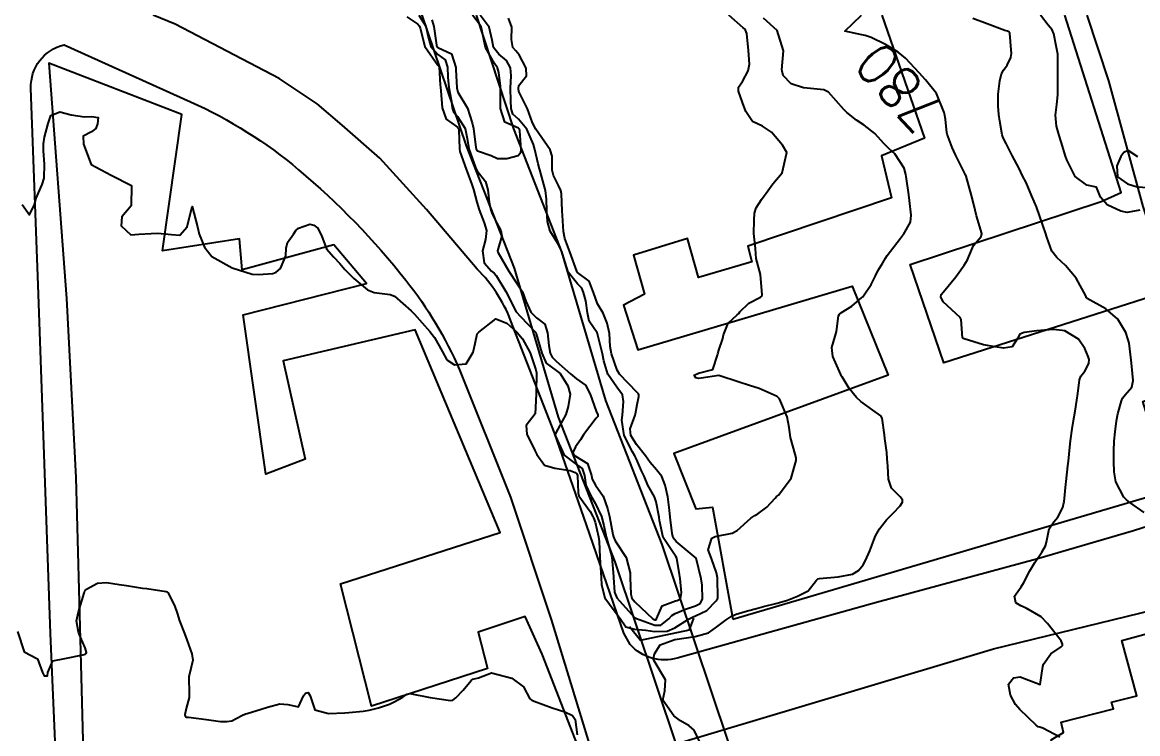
# Model space of a CAD drawing. Header units: metres. Extents: x 307586 to 320046, y 7427249 to 7434250.
# Drawn here: x 319036.6 to 319146.4, y 7428679.3 to 7428749.2 of the extents above; entities that cross this region are included whole.
import ezdxf
from ezdxf.enums import TextEntityAlignment as Align

# ---------------------------------------------------------------- set-up
doc = ezdxf.new("R2010")
doc.units = ezdxf.units.M
doc.header["$MEASUREMENT"] = 0
for name, color, linetype in [('Cotas', 45, 'Continuous'), ('Curvas de Nivel 1m', 11, 'Continuous'), ('Curvas de Nivel 5m', 15, 'Continuous'), ('Edificações', 30, 'Continuous'), ('Hidrografia', 140, 'Continuous'), ('Pontes_Viadutos_Tubos', 190, 'Continuous'), ('Vias Primárias', 230, 'Continuous')]:
    doc.layers.add(name, color=color, linetype=linetype)
doc.styles.add('Style-STANDARD', font='STANDARD.shx')

msp = doc.modelspace()

# ---------------------------------------------------------------- linework, layer by layer
at = {"layer": 'Curvas de Nivel 1m', "flags": 128}
for points, elevation in [([(319036.62, 7428731.33), (319037.33, 7428730.32), (319037.82, 7428731.31), (319037.99, 7428731.95), (319038.59, 7428733.3), (319038.77, 7428733.9), (319038.8, 7428735.3), (319038.7, 7428736.59), (319038.7, 7428737.3), (319038.8, 7428737.93), (319039.16, 7428739.29), (319039.45, 7428740.07), (319040.31, 7428740.43), (319041.45, 7428740.14), (319042.76, 7428739.95), (319043.45, 7428739.98), (319044.08, 7428739.87), (319044.04, 7428739.24), (319043.88, 7428738.8), (319043.43, 7428738.46), (319042.63, 7428738.05), (319042.64, 7428737.26), (319043.39, 7428735.25), (319045.38, 7428734.22), (319047.36, 7428733.2), (319047.34, 7428731.2), (319046.43, 7428730.11), (319046.37, 7428729.21), (319047.31, 7428728.35), (319048.11, 7428728.39), (319049.31, 7428728.46), (319049.98, 7428728.49), (319051.31, 7428728.37), (319052.13, 7428728.32), (319052.84, 7428729.13), (319053.34, 7428731.12), (319053.86, 7428729.11), (319054.04, 7428728.39), (319054.54, 7428727.11), (319055.28, 7428726.22), (319057.27, 7428725.08), (319059.26, 7428724.48), (319059.88, 7428724.43), (319061.27, 7428724.53), (319061.62, 7428724.67), (319062.04, 7428725.02), (319062.56, 7428726.28), (319062.58, 7428727.01), (319062.72, 7428727.59), (319063.31, 7428728.39), (319063.55, 7428728.77), (319063.81, 7428729), (319064.93, 7428729.38), (319065.33, 7428729.29), (319065.72, 7428728.98), (319066.11, 7428728.17), (319066.56, 7428726.97), (319067.28, 7428726.13), (319067.86, 7428725.53), (319068.37, 7428724.94), (319069.26, 7428724.04), (319070.61, 7428722.92), (319071.24, 7428722.66), (319072.83, 7428722.48), (319073.24, 7428722.31), (319074.88, 7428720.86), (319075.22, 7428720.53), (319076.73, 7428718.84), (319077.19, 7428718.24), (319077.98, 7428716.83), (319078.39, 7428716.04), (319079.16, 7428715.55), (319080.3, 7428715.66), (319081, 7428716.79), (319081.03, 7428716.94), (319081.19, 7428717.66), (319081.4, 7428718.59), (319081.54, 7428718.78), (319083.22, 7428720.08), (319084.31, 7428719.65), (319085.2, 7428718.85), (319085.31, 7428718.74), (319085.83, 7428718.1), (319086.6, 7428716.73), (319087.16, 7428715.07), (319087.21, 7428714.77), (319087.21, 7428714.72), (319087.2, 7428712.79), (319087.2, 7428712.72), (319087.2, 7428712.66), (319087.1, 7428710.72), (319086.22, 7428709.6), (319086.28, 7428708.73), (319087.06, 7428707.14), (319087.25, 7428706.72), (319088.02, 7428705.68), (319089.04, 7428705.39), (319090.54, 7428705.17), (319091.04, 7428704.95), (319091.2, 7428704.83), (319091.25, 7428704.67), (319091.31, 7428702.96), (319091.4, 7428702.66), (319092.52, 7428701.12), (319092.77, 7428700.64), (319092.83, 7428700.49), (319092.98, 7428700.09), (319093.33, 7428698.64), (319093.4, 7428698.19), (319093.47, 7428696.63), (319093.49, 7428696.07), (319093.59, 7428694.63), (319093.62, 7428693.92), (319093.95, 7428692.63), (319094.87, 7428691.38), (319095.44, 7428690.61), (319096.02, 7428689.77), (319096.85, 7428689.54), (319097.97, 7428689.46), (319098.85, 7428689.31), (319100.07, 7428689.34), (319100.85, 7428689.69), (319102.18, 7428690.53), (319102.63, 7428690.76), (319102.87, 7428690.85), (319104, 7428691.38), (319104.89, 7428692.34), (319104.96, 7428692.43), (319105.03, 7428692.5), (319105.08, 7428692.68), (319105.04, 7428694.5), (319105.02, 7428694.61), (319104.92, 7428695.09), (319104.43, 7428696.51), (319104.1, 7428697.35), (319104.49, 7428698.5), (319104.8, 7428698.66), (319104.96, 7428698.69), (319106.47, 7428698.98), (319106.97, 7428699.26), (319108.3, 7428700.46), (319108.7, 7428700.74), (319108.99, 7428700.9), (319109.88, 7428701.56), (319110.71, 7428702.43), (319110.85, 7428702.59), (319111.02, 7428702.74), (319112.29, 7428704.41), (319112.77, 7428706.13), (319112.77, 7428706.4), (319112.68, 7428706.78), (319112.23, 7428708.41), (319112.07, 7428709.39), (319111.88, 7428710.42), (319111.13, 7428712.21), (319110.9, 7428712.43), (319109.14, 7428713.22), (319108.19, 7428713.52), (319107.15, 7428713.84), (319105.15, 7428714.5), (319103.44, 7428714.23), (319103.15, 7428714.21), (319102.9, 7428714.27), (319102.75, 7428714.53), (319103.16, 7428714.73), (319104.58, 7428715.08), (319105.02, 7428716.5), (319105.05, 7428716.63), (319105.18, 7428717), (319105.55, 7428718.15), (319105.64, 7428718.5), (319106.07, 7428719.64), (319106.98, 7428720.48), (319107.12, 7428720.59), (319107.23, 7428720.75), (319108.1, 7428721.61), (319109.25, 7428722.21), (319109.4, 7428722.3), (319109.42, 7428722.45), (319109.27, 7428724.45), (319108.83, 7428726), (319108.81, 7428726.46), (319108.76, 7428726.99), (319108.62, 7428728.46), (319108.64, 7428729.77), (319108.66, 7428730.46), (319108.83, 7428730.98), (319109.36, 7428731.8), (319109.64, 7428732.18), (319109.82, 7428732.45), (319110.48, 7428733.34), (319111.39, 7428734.43), (319111.84, 7428736.42), (319111.42, 7428737.16), (319110.35, 7428738.44), (319109.45, 7428739.01), (319108.49, 7428739.5), (319107.82, 7428740.47), (319107.48, 7428741.35), (319107.11, 7428742.48), (319107.11, 7428742.87), (319107.5, 7428743.42), (319108.06, 7428744.47), (319108.17, 7428745.12), (319108.09, 7428746.47), (319107.91, 7428748.13), (319107.79, 7428748.48), (319107.68, 7428748.6), (319107.56, 7428748.69), (319106.15, 7428749.95)], 778), ([(319074.48, 7428749.79), (319075.56, 7428749.05), (319075.72, 7428748.86), (319075.77, 7428748.65), (319076.23, 7428746.85), (319077.51, 7428745.03), (319077.61, 7428744.93), (319077.64, 7428744.84), (319077.74, 7428743.08), (319077.77, 7428742.84), (319077.81, 7428742.51), (319077.95, 7428740.83), (319078.34, 7428739.71), (319079.44, 7428738.92), (319079.54, 7428738.81), (319079.57, 7428738.68), (319079.64, 7428736.81), (319079.69, 7428736.52), (319080.3, 7428734.8), (319080.87, 7428733.3), (319081.04, 7428732.79), (319081.35, 7428731.56), (319081.59, 7428730.79), (319082.08, 7428729.53), (319082.29, 7428728.78), (319082.2, 7428727.88), (319081.91, 7428726.78), (319082.08, 7428725.58), (319082.8, 7428724.77), (319083.07, 7428724.57), (319083.27, 7428724.34), (319084.21, 7428722.75), (319085.22, 7428720.76), (319085.24, 7428720.74), (319085.61, 7428720.34), (319087.15, 7428718.72), (319087.2, 7428718.61), (319087.75, 7428716.71), (319088.18, 7428715.72), (319089.16, 7428715), (319089.55, 7428714.69), (319090.32, 7428713.5), (319090.54, 7428712.68), (319090.35, 7428711.45), (319090.1, 7428710.68), (319089.76, 7428710.02), (319089.08, 7428708.79), (319089.06, 7428708.69), (319089.08, 7428708.55), (319089.96, 7428706.68), (319091.04, 7428705.84), (319091.72, 7428705.34), (319091.94, 7428704.66), (319092.07, 7428703.7), (319092.56, 7428702.65), (319093, 7428701.95), (319093.63, 7428700.63), (319093.85, 7428699.75), (319094.09, 7428698.63), (319094.55, 7428697.01), (319094.63, 7428696.62), (319094.79, 7428694.74), (319094.8, 7428694.62), (319094.9, 7428693.18), (319095.13, 7428692.62), (319096.86, 7428690.71), (319097.07, 7428690.59), (319098.86, 7428689.94), (319099.47, 7428689.95), (319100.25, 7428690.56), (319100.53, 7428690.89), (319100.87, 7428691.09), (319101.89, 7428691.52), (319102.88, 7428691.86), (319103.33, 7428692.07), (319103.57, 7428692.51), (319103.54, 7428693.88), (319103.44, 7428694.51), (319102.93, 7428696.52), (319100.96, 7428698.16), (319100.66, 7428698.55), (319100.56, 7428698.97), (319100.38, 7428700.56), (319100.3, 7428701.25), (319100.14, 7428702.56), (319099.89, 7428703.7), (319099.54, 7428704.56), (319099.04, 7428705.22), (319098.42, 7428705.95), (319097.96, 7428706.59), (319097.07, 7428707.71), (319096.51, 7428708.61), (319096.44, 7428709.25), (319096.94, 7428710.6), (319096.98, 7428710.73), (319097.12, 7428711.66), (319097.28, 7428712.45), (319097.28, 7428712.6), (319097.25, 7428712.71), (319097.14, 7428712.83), (319095.39, 7428714.62), (319095.16, 7428715.03), (319094.59, 7428716.63), (319094.47, 7428717.34), (319094.4, 7428718.63), (319094.19, 7428719.65), (319093.79, 7428720.63), (319093.24, 7428721.56), (319092.83, 7428722.65), (319092.39, 7428723.78), (319091.27, 7428724.62), (319091.22, 7428724.67), (319091.18, 7428724.76), (319090.49, 7428726.68), (319090.02, 7428727.97), (319089.87, 7428728.68), (319089.77, 7428730.25), (319089.74, 7428730.69), (319089.68, 7428732.37), (319089.62, 7428732.69), (319089.38, 7428733.19), (319088.88, 7428734.19), (319088.77, 7428734.7), (319088.76, 7428736.06), (319088.56, 7428736.7), (319087.44, 7428738.3), (319087.16, 7428738.72), (319086.82, 7428739.35), (319086.35, 7428740.73), (319085.49, 7428742.42), (319085.45, 7428742.74), (319085.5, 7428743.01), (319086.25, 7428743.99), (319086.22, 7428744.73), (319085.53, 7428746.03), (319085.2, 7428746.42), (319084.9, 7428746.75), (319084.75, 7428747.54), (319084.8, 7428748.75), (319084.47, 7428749.65)], 777), ([(319075.66, 7428749.95), (319076.34, 7428748.85), (319076.57, 7428747.82), (319076.83, 7428746.85), (319077.53, 7428746.07), (319078.23, 7428745.54), (319078.48, 7428744.83), (319078.51, 7428743.83), (319078.61, 7428742.82), (319078.86, 7428741.44), (319078.94, 7428740.82), (319079.07, 7428740.43), (319079.45, 7428739.99), (319080.2, 7428738.8), (319080.41, 7428737.82), (319080.57, 7428736.8), (319081.23, 7428734.96), (319081.3, 7428734.79), (319081.39, 7428734.62), (319082.19, 7428733.59), (319082.44, 7428732.77), (319082.58, 7428731.55), (319082.74, 7428730.77), (319082.9, 7428730.33), (319083.33, 7428729.48), (319083.73, 7428728.76), (319083.82, 7428728.25), (319083.37, 7428726.76), (319083.41, 7428726.64), (319084.51, 7428724.75), (319085.26, 7428723.63), (319085.84, 7428722.73), (319086.16, 7428721.81), (319086.65, 7428720.73), (319087.22, 7428720.18), (319088.05, 7428719.55), (319088.31, 7428718.7), (319088.43, 7428717.45), (319088.58, 7428716.7), (319088.76, 7428716.29), (319089.17, 7428715.91), (319090.56, 7428714.68), (319091.15, 7428714.19), (319092.05, 7428713.56), (319092.52, 7428712.65), (319093.11, 7428710.98), (319093.26, 7428710.64), (319093.26, 7428710.48), (319093.1, 7428710.31), (319091.84, 7428708.66), (319091.55, 7428708.19), (319091.06, 7428707.47), (319090.81, 7428706.92), (319090.89, 7428706.67), (319091.05, 7428706.57), (319092.25, 7428705.86), (319092.64, 7428704.65), (319092.7, 7428704.31), (319093.02, 7428703.73), (319093.78, 7428702.63), (319094.22, 7428701.41), (319094.41, 7428700.63), (319094.74, 7428698.85), (319094.79, 7428698.62), (319094.96, 7428698.24), (319096.04, 7428696.61), (319096.44, 7428695.09), (319096.45, 7428694.6), (319096.5, 7428693), (319096.62, 7428692.6), (319096.89, 7428692.25), (319098.68, 7428690.57), (319098.86, 7428690.48), (319098.95, 7428690.48), (319099.02, 7428690.57), (319099.59, 7428691.86), (319100.89, 7428692.33), (319101.07, 7428692.37), (319101.39, 7428692.54), (319101.5, 7428693.14), (319101.37, 7428694.54), (319101.31, 7428694.94), (319101.02, 7428696.55), (319100.94, 7428696.69), (319099.7, 7428698.56), (319099.31, 7428700.23), (319099.28, 7428700.57), (319099.01, 7428702.08), (319098.82, 7428702.57), (319098.17, 7428703.73), (319097.83, 7428704.59), (319097.57, 7428705.13), (319097.05, 7428706.27), (319096.91, 7428706.6), (319096.67, 7428707), (319095.84, 7428708.61), (319095.61, 7428710.11), (319095.67, 7428710.61), (319095.8, 7428711.94), (319095.67, 7428712.61), (319095.14, 7428713.36), (319094.23, 7428714.63), (319093.86, 7428715.94), (319093.72, 7428716.63), (319093.23, 7428718.61), (319093.22, 7428718.64), (319093.2, 7428718.69), (319092.42, 7428719.85), (319092.24, 7428720.65), (319092.07, 7428721.83), (319091.85, 7428722.66), (319091.67, 7428723.08), (319091.26, 7428723.51), (319090.34, 7428724.68), (319089.92, 7428726.05), (319089.73, 7428726.69), (319089.31, 7428727.5), (319088.56, 7428728.7), (319088.29, 7428729.66), (319088.25, 7428730.71), (319088.22, 7428731.84), (319088.12, 7428732.71), (319087.95, 7428733.28), (319087.54, 7428734.72), (319087.52, 7428734.84), (319087.4, 7428735.31), (319087.06, 7428736.72), (319086.93, 7428737.22), (319086.26, 7428738.73), (319085.45, 7428739.72), (319084.91, 7428740.2), (319084.73, 7428740.75), (319084.69, 7428741.53), (319084.65, 7428742.75), (319084.72, 7428743.97), (319084.67, 7428744.75), (319084.26, 7428745.49), (319083.53, 7428746.1), (319082.99, 7428746.78), (319082.85, 7428747.47), (319082.57, 7428748.78), (319081.69, 7428749.95)], 776), ([(319103.25, 7428678.51), (319102.73, 7428679.62), (319102.24, 7428680.03), (319101.4, 7428680.54), (319100.75, 7428681.03), (319099.67, 7428682.56), (319099.86, 7428683.49), (319099.92, 7428684.56), (319098.81, 7428686.44), (319098.74, 7428686.57), (319098.72, 7428686.66), (319098.82, 7428687.12), (319099.4, 7428688), (319100.84, 7428688.55), (319102.85, 7428688.84), (319104.16, 7428689.19), (319104.85, 7428689.67), (319105.87, 7428690.48), (319106.49, 7428690.85), (319106.87, 7428691.03), (319108, 7428691.34), (319108.88, 7428691.57), (319109.55, 7428691.78), (319110.89, 7428692.12), (319111.14, 7428692.18), (319111.93, 7428692.41), (319112.9, 7428692.81), (319113.97, 7428693.32), (319114.79, 7428694.38), (319114.84, 7428694.45), (319114.91, 7428694.5), (319115.08, 7428694.54), (319116.92, 7428694.69), (319118.31, 7428694.95), (319118.92, 7428695.31), (319119.37, 7428695.89), (319119.6, 7428696.32), (319120.01, 7428697.26), (319120.4, 7428698.32), (319120.57, 7428698.72), (319120.97, 7428699.43), (319121.67, 7428700.3), (319122.33, 7428700.96), (319123, 7428701.68), (319123.24, 7428702.05), (319123.24, 7428702.28), (319123.02, 7428702.56), (319122.14, 7428703.41), (319121.87, 7428704.3), (319121.78, 7428705.57), (319121.74, 7428706.3), (319121.69, 7428706.92), (319121.51, 7428708.3), (319121.46, 7428708.68), (319121.24, 7428710.31), (319121.11, 7428710.55), (319120.33, 7428711.1), (319119.13, 7428711.96), (319118.72, 7428712.34), (319118, 7428713.21), (319117.29, 7428714.36), (319117.24, 7428714.45), (319117.16, 7428714.61), (319116.38, 7428716.37), (319116.29, 7428717.27), (319116.6, 7428718.37), (319116.73, 7428718.84), (319116.93, 7428720.36), (319117.04, 7428720.55), (319117.23, 7428720.7), (319118.25, 7428721.33), (319119.25, 7428722.16), (319119.33, 7428722.25), (319119.41, 7428722.33), (319120.14, 7428723.45), (319120.57, 7428724.32), (319120.81, 7428724.79), (319121.29, 7428725.59), (319121.57, 7428726.04), (319121.74, 7428726.3), (319123.05, 7428728.01), (319123.25, 7428728.28), (319123.32, 7428728.37), (319124.03, 7428729.58), (319124.1, 7428730.27), (319123.93, 7428731.71), (319123.86, 7428732.28), (319123.61, 7428734.06), (319123.57, 7428734.28), (319123.4, 7428734.89), (319122.48, 7428736.29), (319121.92, 7428736.79), (319121.43, 7428737.3), (319120.53, 7428738.32), (319119.45, 7428739.14), (319118.72, 7428739.61), (319117.77, 7428740.36), (319117.47, 7428740.67), (319115.95, 7428742.38), (319115.5, 7428742.59), (319113.86, 7428742.76), (319113.5, 7428742.8), (319112.28, 7428743.2), (319111.51, 7428744.01), (319111.38, 7428744.43), (319111.37, 7428744.57), (319111.53, 7428746.43), (319110.9, 7428748.44), (319109.57, 7428749.66)], 779), ([(319147, 7428701.03), (319145.61, 7428702.01), (319145.27, 7428702.28), (319145.02, 7428702.53), (319144.22, 7428704.03), (319144.05, 7428705.02), (319144.02, 7428706.03), (319144.02, 7428707.08), (319144.07, 7428708.03), (319144.15, 7428708.97), (319144.29, 7428710.03), (319144.42, 7428710.72), (319144.78, 7428712.02), (319144.88, 7428712.28), (319145.14, 7428712.61), (319145.8, 7428713.36), (319145.93, 7428714.01), (319145.81, 7428715.38), (319145.75, 7428716.01), (319145.53, 7428717.69), (319145.45, 7428718.02), (319145.21, 7428718.73), (319144.43, 7428720.03), (319143.24, 7428721.07), (319141.42, 7428722.07), (319141.33, 7428722.14), (319141.26, 7428722.33), (319140.32, 7428724.08), (319139.29, 7428725.31), (319138.41, 7428726.1), (319137.93, 7428726.73), (319137.45, 7428728.12), (319137.42, 7428728.21), (319137.33, 7428728.44), (319136.76, 7428730.13), (319136.41, 7428731.08), (319135.97, 7428732.13), (319135.39, 7428733.48), (319135.06, 7428734.14), (319134.7, 7428734.85), (319134.03, 7428736.15), (319133.43, 7428737.31), (319133.15, 7428737.87), (319133.04, 7428738.17), (319132.8, 7428739.51), (319132.73, 7428740.17), (319132.65, 7428741), (319132.66, 7428742.17), (319132.83, 7428743.5), (319132.97, 7428744.17), (319133.16, 7428744.52), (319133.53, 7428745.02), (319133.91, 7428745.78), (319133.95, 7428746.16), (319133.93, 7428746.54), (319133.8, 7428748.17), (319133.71, 7428748.31), (319133.56, 7428748.36), (319133.32, 7428748.42), (319131.57, 7428749.1), (319130.15, 7428749.63)], 781), ([(319146.59, 7428730.77), (319145.35, 7428730.55), (319144.71, 7428730.67), (319143.36, 7428731.29), (319142.72, 7428732.05), (319142.33, 7428733.01), (319141.38, 7428733.22), (319140.23, 7428734.08), (319139.42, 7428735.71), (319139.29, 7428736.09), (319138.84, 7428737.5), (319138.65, 7428738.1), (319138.39, 7428739.04), (319138.29, 7428740.11), (319138.41, 7428741.17), (319138.52, 7428742.1), (319138.53, 7428743.13), (319138.51, 7428744.11), (319138.53, 7428745.1), (319138.52, 7428746.11), (319138.37, 7428746.93), (319138.13, 7428748.11), (319137.95, 7428748.5), (319137.57, 7428748.96), (319136.83, 7428749.95)], 782), ([(319146.39, 7428736.01), (319145.43, 7428736.63), (319145.01, 7428736.44), (319144.72, 7428736.03), (319144.32, 7428735.12), (319144.4, 7428734.03), (319145.39, 7428733.35), (319146.33, 7428733.06), (319147.38, 7428732.99)], 782), ([(319036.14, 7428689.33), (319036.81, 7428687.32), (319038.12, 7428686.62), (319038.62, 7428685.29), (319038.79, 7428684.95), (319039.11, 7428684.97), (319039.15, 7428685.29), (319039.63, 7428686.45), (319040.81, 7428686.67), (319042.59, 7428687.02), (319042.81, 7428687.1), (319042.9, 7428687.15), (319042.94, 7428687.24), (319042.82, 7428687.7), (319042.37, 7428688.78), (319042.17, 7428689.25), (319041.97, 7428690.37), (319042.15, 7428691.25), (319042.73, 7428693.09), (319042.76, 7428693.24), (319042.8, 7428693.33), (319042.89, 7428693.44), (319044.03, 7428694.09), (319044.9, 7428694.13), (319046.16, 7428693.95), (319046.89, 7428693.83), (319048.47, 7428693.6), (319048.89, 7428693.54), (319050.79, 7428693.24), (319050.88, 7428693.21), (319050.94, 7428693.15), (319051.61, 7428691.88), (319051.86, 7428691.14), (319052.1, 7428690.37), (319052.6, 7428689.12), (319052.83, 7428688.5), (319053.31, 7428687.12), (319053.42, 7428686.5), (319053.07, 7428685.12), (319053.01, 7428684.9), (319053.04, 7428683.12), (319053.06, 7428682.82), (319052.75, 7428681.76), (319052.63, 7428681.12), (319052.64, 7428681.02), (319052.74, 7428680.89), (319052.98, 7428680.88), (319054.74, 7428680.68), (319056.13, 7428680.47), (319056.74, 7428680.46), (319057.26, 7428680.55), (319058.24, 7428681.06), (319058.58, 7428681.22), (319058.75, 7428681.27), (319060.12, 7428681.67), (319060.75, 7428681.89), (319061.96, 7428682.22), (319062.75, 7428682.14), (319063.82, 7428681.92), (319064.3, 7428682.98), (319064.5, 7428683.25), (319064.77, 7428683.33), (319064.94, 7428682.98), (319065.41, 7428681.63), (319066.75, 7428681.26), (319068.36, 7428681.32), (319068.75, 7428681.34), (319070.17, 7428681.49), (319070.75, 7428681.59), (319071.67, 7428681.82), (319072.76, 7428682.19), (319073.23, 7428682.4), (319074.06, 7428682.87), (319074.48, 7428683.15), (319074.77, 7428683.21), (319076.76, 7428682.83), (319078.76, 7428682.53), (319078.99, 7428682.57), (319079.29, 7428682.8), (319080.01, 7428683.56), (319080.79, 7428684.51), (319080.95, 7428684.63), (319081.51, 7428684.78), (319082.8, 7428685.26), (319084.79, 7428684.74), (319085.95, 7428683.89), (319086.58, 7428682.71), (319086.77, 7428682.57), (319087.01, 7428682.47), (319088.76, 7428681.82), (319090, 7428681.43), (319090.75, 7428681.06), (319091.02, 7428680.67), (319091.23, 7428679.16)], 779)]:
    msp.add_lwpolyline(points, dxfattribs=dict(at, elevation=elevation))
at = {"layer": 'Curvas de Nivel 5m', "flags": 128}
for points, elevation in [([(319076.94, 7428749.48), (319077.11, 7428748.84), (319077.38, 7428747), (319077.42, 7428746.84), (319077.53, 7428746.75), (319078.86, 7428746.15), (319079.29, 7428744.81), (319079.29, 7428744.59), (319079.38, 7428742.81), (319079.49, 7428742.38), (319080.43, 7428740.8), (319080.9, 7428739.34), (319081.02, 7428738.79), (319081.27, 7428736.94), (319081.29, 7428736.79), (319081.41, 7428736.61), (319082.77, 7428736.13), (319083.4, 7428735.85), (319084.32, 7428735.84), (319085.41, 7428736.14), (319085.68, 7428736.47), (319085.71, 7428736.74), (319085.6, 7428738.58), (319085.54, 7428738.74), (319085.44, 7428738.82), (319084.11, 7428739.42), (319083.69, 7428740.77), (319083.68, 7428742.57), (319083.69, 7428742.77), (319083.68, 7428742.95), (319083.51, 7428744.31), (319083.4, 7428744.77), (319083.09, 7428745.2), (319082.19, 7428746.78), (319081.85, 7428748.5), (319081.78, 7428748.79), (319081.57, 7428749.08), (319080.93, 7428749.95)], 775), ([(319138.73, 7428678.93), (319137.03, 7428679.81), (319136.74, 7428679.91), (319136.59, 7428679.96), (319136.38, 7428680.12), (319134.77, 7428681.66), (319134.37, 7428682.14), (319133.86, 7428683.07), (319133.67, 7428684.15), (319134.17, 7428684.77), (319134.8, 7428684.86), (319136.79, 7428684.11), (319137.04, 7428685.89), (319137.1, 7428686.11), (319137.83, 7428687.11), (319138.84, 7428687.82), (319138.97, 7428687.96), (319138.99, 7428688.09), (319138.85, 7428688.39), (319137.51, 7428690.1), (319136.87, 7428690.75), (319135.39, 7428691.63), (319134.89, 7428691.84), (319134.39, 7428692.15), (319134.25, 7428692.8), (319134.91, 7428693.7), (319135.17, 7428694.14), (319135.78, 7428695.28), (319136.25, 7428696.12), (319136.95, 7428697.11), (319137.32, 7428697.74), (319137.39, 7428698.11), (319137.67, 7428699.41), (319138.14, 7428700.1), (319138.52, 7428700.57), (319139, 7428701.52), (319139.12, 7428701.98), (319139.13, 7428702.09), (319139.31, 7428703.81), (319139.34, 7428704.09), (319139.52, 7428705.62), (319139.57, 7428706.08), (319139.7, 7428707.46), (319139.78, 7428708.08), (319139.94, 7428709.24), (319140.07, 7428710.08), (319140.21, 7428710.98), (319140.39, 7428712.08), (319140.48, 7428712.74), (319140.65, 7428714.08), (319140.79, 7428714.44), (319141.17, 7428714.93), (319141.58, 7428715.67), (319141.59, 7428716.06), (319141.51, 7428716.38), (319141.19, 7428717.16), (319140.55, 7428718.08), (319139.21, 7428718.91), (319138.14, 7428719.03), (319137.21, 7428718.96), (319136.44, 7428718.9), (319135.21, 7428718.72), (319134.78, 7428718.57), (319134.55, 7428718.15), (319134.02, 7428717.32), (319133.19, 7428717.2), (319132.34, 7428717.31), (319131.2, 7428717.53), (319129.31, 7428718.1), (319129.2, 7428718.14), (319129.16, 7428718.16), (319129.14, 7428718.21), (319129.01, 7428720), (319128.91, 7428720.21), (319127.25, 7428721.75), (319127, 7428722.24), (319127.04, 7428722.46), (319127.26, 7428722.72), (319128.49, 7428724.22), (319128.82, 7428724.67), (319129.29, 7428725.35), (319129.63, 7428725.88), (319129.76, 7428726.21), (319130.23, 7428727.29), (319130.98, 7428728.19), (319131.05, 7428728.47), (319130.52, 7428730.2), (319130.24, 7428731.32), (319130.04, 7428732.2), (319129.5, 7428734.11), (319129.45, 7428734.21), (319129.39, 7428734.32), (319128.44, 7428736.22), (319128.12, 7428736.92), (319127.62, 7428738.24), (319127.59, 7428738.38), (319127.46, 7428739.71), (319127.38, 7428740.24), (319127.35, 7428740.36), (319126.57, 7428742.25), (319125.51, 7428743.59), (319124.89, 7428744.27), (319123.53, 7428745.72), (319122.81, 7428746.3), (319121.55, 7428747.05), (319120.14, 7428747.74), (319119.56, 7428747.93), (319119.23, 7428748), (319117.56, 7428748.36), (319119.19, 7428749.95)], 780)]:
    msp.add_lwpolyline(points, dxfattribs=dict(at, elevation=elevation))
at = {"layer": 'Edificações'}
for points in [[(319121.21, 7428749.95), (319125.4, 7428737.86), (319121.18, 7428736.12), (319122.17, 7428731.99), (319108.03, 7428727.23), (319108.42, 7428725.69), (319103.15, 7428724.14), (319102.08, 7428727.97), (319096.78, 7428726.33), (319097.85, 7428722.49), (319095.79, 7428721.42), (319097.19, 7428717.02), (319118.28, 7428723.3), (319121.84, 7428714.54), (319100.75, 7428706.83), (319102.9, 7428701.38), (319104.55, 7428701.54), (319106.54, 7428690.53)], [(319106.54, 7428690.53), (319149.6, 7428703.22), (319146.9, 7428711.96), (319150.36, 7428713.07), (319147.75, 7428722.27), (319127.3, 7428715.76), (319123.99, 7428725.43), (319142.77, 7428731.63), (319144.75, 7428732.49), (319139.22, 7428749.95)], [(319087.77, 7428687.09), (319086.12, 7428690.8), (319081.49, 7428689.24), (319082.4, 7428685.69), (319071, 7428681.97), (319067.94, 7428694.02), (319083.64, 7428699.06), (319075.29, 7428719), (319062.31, 7428715.96), (319064.46, 7428706.28), (319060.58, 7428704.8), (319058.35, 7428720.48), (319070.5, 7428723.54), (319067.27, 7428727.36), (319058.26, 7428724.88), (319058.01, 7428727.94), (319050.41, 7428726.78), (319052.31, 7428740.16), (319039.25, 7428745.22), (319040.98, 7428722.09), (319041.89, 7428704.46), (319042.39, 7428686.1), (319043.05, 7428661.13)], [(319163.86, 7428674.83), (319162.42, 7428674.33), (319156.87, 7428672.31), (319136.71, 7428666.51), (319135.58, 7428670.3), (319119.78, 7428666.31), (319118.87, 7428670.07), (319138.54, 7428676.18), (319137.85, 7428678.65), (319139.07, 7428679.39), (319138.85, 7428680.4), (319144.01, 7428681.7), (319143.81, 7428682.37), (319146.28, 7428683), (319144.82, 7428688.42), (319157.72, 7428691.94), (319162.27, 7428678.82), (319162.76, 7428678.32), (319163.86, 7428674.83)], [(319091.51, 7428677.49), (319087.77, 7428687.09)]]:
    msp.add_lwpolyline(points, dxfattribs=at)
at = {"layer": 'Hidrografia'}
for points in [[(319075.88, 7428750.14), (319080.3, 7428737.09), (319085.02, 7428725.05), (319089.34, 7428710.41), (319094.92, 7428696.19), (319102.99, 7428672.12), (319107.13, 7428660.66), (319110.99, 7428647.82), (319114.8, 7428635.49), (319118.02, 7428624.72), (319123.32, 7428608.54), (319128.33, 7428595.98), (319132.48, 7428582.5), (319134.09, 7428571.44), (319130.92, 7428556.99)], [(319135.71, 7428555.62), (319139.14, 7428571.26), (319137.34, 7428583.6), (319133.02, 7428597.64), (319127.99, 7428610.23), (319122.76, 7428626.21), (319119.55, 7428636.94), (319115.75, 7428649.26), (319111.85, 7428662.22), (319107.68, 7428673.76), (319099.6, 7428697.89), (319094.05, 7428712.03), (319089.73, 7428726.66), (319084.98, 7428738.77), (319081.33, 7428749.95)]]:
    msp.add_lwpolyline(points, dxfattribs=at)
at = {"layer": 'Pontes_Viadutos_Tubos'}
msp.add_lwpolyline([(319096.36, 7428689.81), (319097.45, 7428688.48), (319102.28, 7428689.48), (319102.69, 7428690.64)], dxfattribs=at)
at = {"layer": 'Vias Primárias'}
for points in [[(319095.81, 7428689.15), (319092.15, 7428699.8), (319088.98, 7428708.86), (319084.68, 7428719.94, 0.106095), (319081.38, 7428724.96), (319076.41, 7428730.84), (319071.8, 7428735.89), (319068.1, 7428739.14), (319065.65, 7428741.23), (319061.9, 7428743.72), (319051.67, 7428749.05), (319049.51, 7428749.95)], [(319095.81, 7428689.15), (319092.15, 7428699.8), (319088.98, 7428708.86), (319084.68, 7428719.94, 0.106095), (319081.38, 7428724.96), (319076.41, 7428730.84), (319071.8, 7428735.89), (319068.1, 7428739.14), (319065.65, 7428741.23), (319061.9, 7428743.72), (319051.67, 7428749.05), (319049.51, 7428749.95)], [(319141.37, 7428749.95), (319143.52, 7428743.48), (319146.89, 7428731.13), (319150.77, 7428719.66), (319154.52, 7428707.92), (319156.28, 7428702.5), (319145.96, 7428699.21), (319136.42, 7428696.43), (319120.67, 7428692.17), (319111.61, 7428689.66), (319101.08, 7428686.7, -0.284856), (319096.45, 7428688.04), (319095.81, 7428689.15)], [(319141.37, 7428749.95), (319143.52, 7428743.48), (319146.89, 7428731.13), (319150.77, 7428719.66), (319154.52, 7428707.92), (319156.28, 7428702.5), (319145.96, 7428699.21), (319136.42, 7428696.43), (319120.67, 7428692.17), (319111.61, 7428689.66), (319101.08, 7428686.7, -0.284856), (319096.45, 7428688.04), (319095.81, 7428689.15)], [(319043.58, 7428519.15), (319043.33, 7428544.62), (319043.33, 7428574.07), (319042.32, 7428601.52), (319041.74, 7428631.56), (319040.57, 7428661.84), (319039.4, 7428689.12), (319038.23, 7428722.5), (319037.48, 7428742.76, -0.35962), (319040.74, 7428747.02), (319053.19, 7428741.42, -0.069572), (319063.82, 7428734.74, -0.050234), (319074.37, 7428723.87, -0.064931), (319079.65, 7428715.07), (319084.67, 7428702.52), (319088.67, 7428690.51), (319092.67, 7428677.42), (319097.03, 7428663.75), (319105.78, 7428636.4), (319115.2, 7428604.48), (319121.96, 7428582.75)], [(319043.58, 7428519.15), (319043.33, 7428544.62), (319043.33, 7428574.07), (319042.32, 7428601.52), (319041.74, 7428631.56), (319040.57, 7428661.84), (319039.4, 7428689.12), (319038.23, 7428722.5), (319037.48, 7428742.76, -0.35962), (319040.74, 7428747.02), (319053.19, 7428741.42, -0.069572), (319063.82, 7428734.74, -0.050234), (319074.37, 7428723.87, -0.064931), (319079.65, 7428715.07), (319084.67, 7428702.52), (319088.67, 7428690.51), (319092.67, 7428677.42), (319097.03, 7428663.75), (319105.78, 7428636.4), (319115.2, 7428604.48), (319121.96, 7428582.75)], [(319131.54, 7428580.93), (319118.42, 7428618.99), (319105.85, 7428657.27), (319100.03, 7428675.15, -0.247199), (319100.87, 7428678.23), (319117.85, 7428683.31), (319132.18, 7428687.62), (319146.59, 7428691.12), (319153.99, 7428693.01, -0.35047), (319160.19, 7428690.21), (319162.28, 7428682.49)], [(319131.54, 7428580.93), (319118.42, 7428618.99), (319105.85, 7428657.27), (319100.03, 7428675.15, -0.247199), (319100.87, 7428678.23), (319117.85, 7428683.31), (319132.18, 7428687.62), (319146.59, 7428691.12), (319153.99, 7428693.01, -0.35047), (319160.19, 7428690.21), (319162.28, 7428682.49)]]:
    msp.add_lwpolyline(points, format="xyb", dxfattribs=at)

# ---------------------------------------------------------------- texts
at = {"layer": 'Cotas', "style": 'Style-STANDARD'}
msp.add_text('780', height=4, rotation=132.6445, dxfattribs=at).set_placement((319122.92, 7428742.83, 780), align=Align.MIDDLE_CENTER)

doc.saveas('drawing.dxf')
